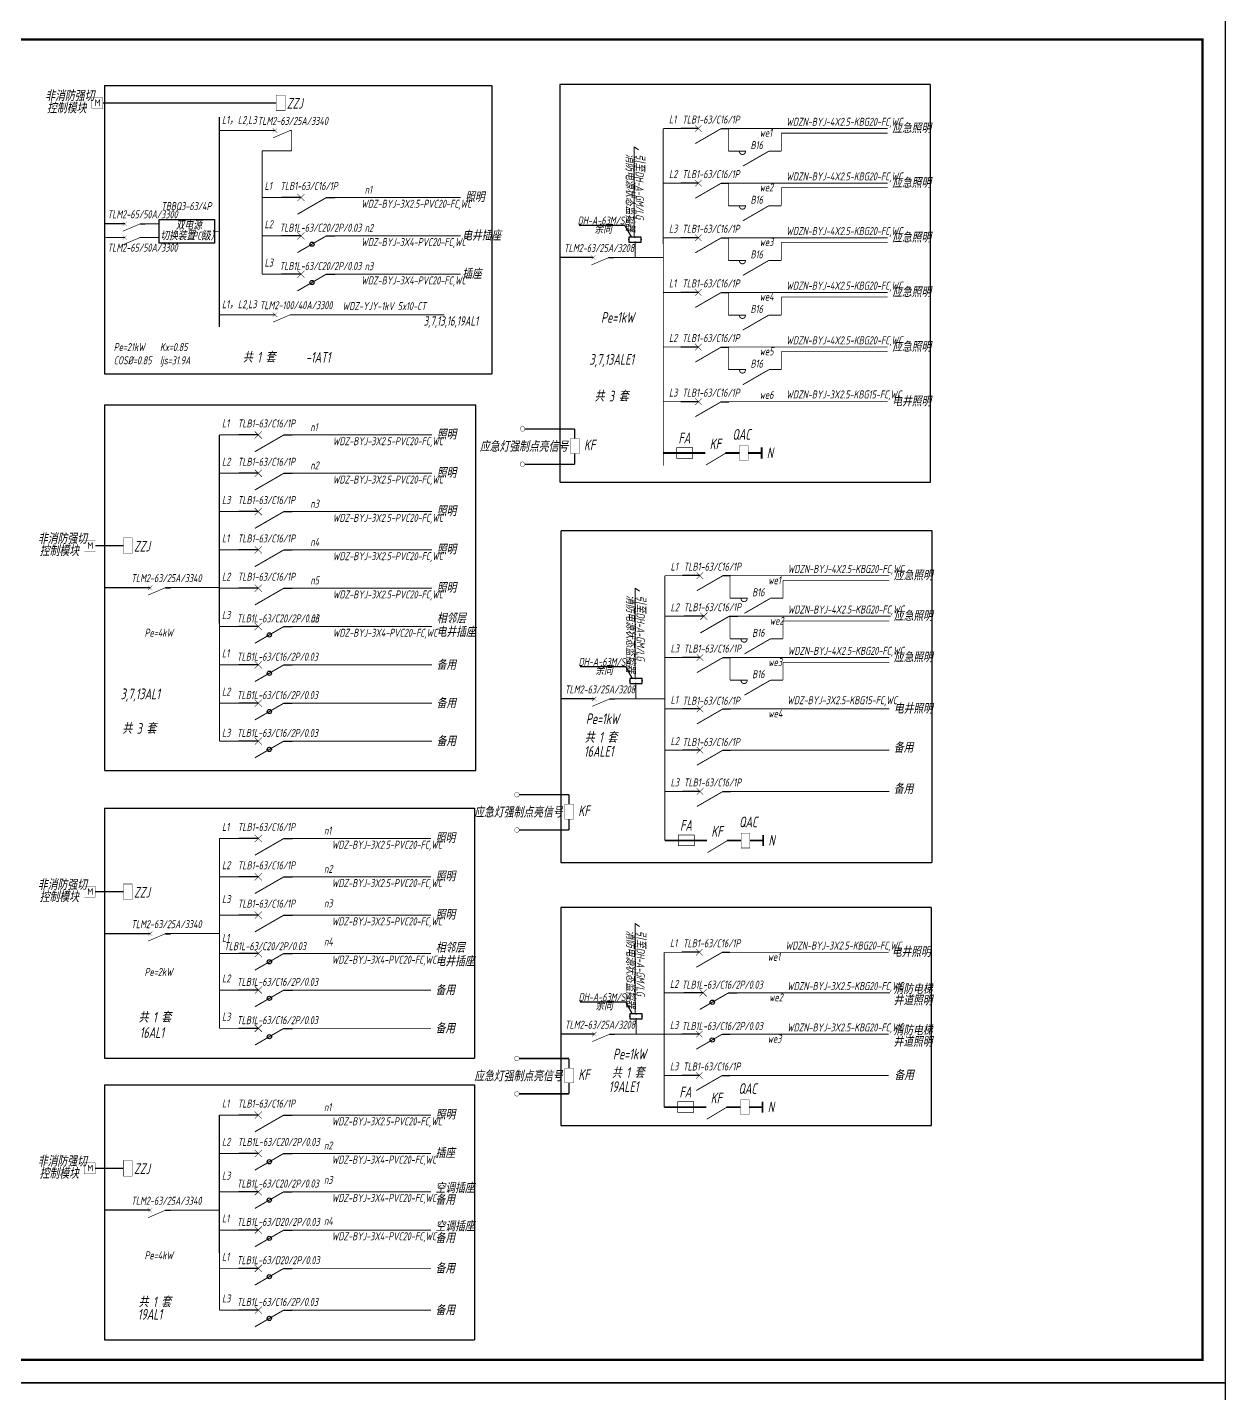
# Model space of a CAD drawing. Extents: x 115549 to 768939, y -502199 to 402497.
# Drawn here: x 213780 to 265845, y -196678 to -137278 of the extents above; entities that cross this region are included whole.
import ezdxf
from ezdxf.enums import TextEntityAlignment as Align

# ---------------------------------------------------------------- set-up
doc = ezdxf.new("R2010")
doc.units = 0
doc.header["$LTSCALE"] = 1000
doc.header["$MEASUREMENT"] = 0
doc.linetypes.add('HIDDEN', pattern=[0.375, 0.25, -0.125])
for name, color, linetype in [('AXIS', 3, 'Continuous'), ('BXT', 4, 'Continuous'), ('DQ', 6, 'Continuous'), ('E-SYST', 7, 'Continuous'), ('E-TEXT-PLAN', 4, 'Continuous'), ('E-TEXT-PLAN-DER', 7, 'Continuous'), ('EQUIP', 3, 'Continuous'), ('EQUIP-箱柜', 3, 'Continuous'), ('PUB_TITLE', 4, 'Continuous'), ('SIG_TEXT', 7, 'Continuous'), ('WIRE-照明', 1, 'Continuous')]:
    doc.layers.add(name, color=color, linetype=linetype)
doc.layers.add('电气', color=6, linetype='Continuous', lineweight=0)
doc.styles.add('_TEL_DIM', font='SIMPLEX', dxfattribs={"width": 0.8, "height": 3.5, "bigfont": 'HZTXT'})
doc.styles.add('IDQSTYLE', font='hnsjy-07.shx', dxfattribs={"width": 0.8, "bigfont": 'hnsjy-hz.shx'})
doc.styles.get("Standard").update_dxf_attribs({"font": 'gbenor.shx', "bigfont": 'gbcbig.shx'})
doc.styles.add('SYS', font='xytxt.shx', dxfattribs={"width": 0.7, "bigfont": 'xyhztxt.shx'})
doc.styles.add('霍', font='GBEITC', dxfattribs={"bigfont": 'HZTXT'})

# ---------------------------------------------------------------- blocks, each defined once
blk = doc.blocks.new('S-412')
at = {"color": 3}
for points in [[(0, 0), (0, 5.72)], [(0, -7.5), (0, -10)]]:
    blk.add_lwpolyline(points, dxfattribs=at)
for points, const_width in [([(0, -7.5), (-4.91, 1)], 0.3), ([(-1.06, -1.06), (1.06, 1.06)], 0.15), ([(-1.06, 1.06), (1.06, -1.06)], 0.15)]:
    blk.add_lwpolyline(points, dxfattribs=dict(at, const_width=const_width))
at = {"color": 3, "linetype": 'Continuous', "style": 'SYS', "width": 0.7, "flags": 1}
for tag in ['XYVALUE', 'VALUE']:
    blk.add_attdef(tag, text='', height=0.02, dxfattribs=at).set_placement((-1.16, 8.72), align=Align.MIDDLE)
blk = doc.blocks.new('$equip$00002712')
for p, q in [((-0.75, 0.6), (-0.75, 0)), ((0.75, 0.6), (-0.75, 0.6)), ((-0.75, 0), (0.75, 0)), ((0.75, 0), (0.75, 0.6))]:
    blk.add_line(p, q)
at = {"const_width": 0.04}
blk.add_lwpolyline([(-0.75, 0.6), (-0.75, 0), (0.75, 0), (0.75, 0.6), (-0.75, 0.6), (-0.75, 0)], dxfattribs=at)
for p in [(-0.75, 0.3), (0, 0.6), (0, 0), (0.75, 0.3)]:
    blk.add_point(p)
at = {"color": 7}
blk.add_attdef('$TEXT$', text='', height=0.5, dxfattribs=at).set_placement((0, 0.3), align=Align.MIDDLE_CENTER)
at = {"color": 7, "style": '_TEL_DIM', "flags": 1}
for tag in ['A', 'REMARK']:
    blk.add_attdef(tag, text='', height=0.00002, dxfattribs=at).set_placement((0, 0), align=Align.MIDDLE_CENTER)
blk = doc.blocks.new('1114')
at = {"color": 3, "linetype": 'Continuous', "const_width": 0.3}
blk.add_lwpolyline([(-2.5, 0), (2.5, 0), (2.5, -7.5), (-2.5, -7.5)], close=True, dxfattribs=at)
blk.add_lwpolyline([(0, 0), (0, -7.5)], dxfattribs=at)
blk = doc.blocks.new('HC000775')
at = {"color": 0, "linetype": 'Continuous', "const_width": 0.2}
blk.add_lwpolyline([(-4.375, 2.5), (4.375, 2.5), (4.375, -2.5), (-4.375, -2.5)], close=True, dxfattribs=at)
at = {"layer": 'E-TEXT-PLAN-DER', "color": 0, "style": 'IDQSTYLE', "width": 0.7}
blk.add_attdef('PSFHATT', (6.375, -2.5), '', height=2.5, dxfattribs=at)
blk = doc.blocks.new('1001')
at = {"color": 3, "const_width": 0.3}
blk.add_lwpolyline([(-4.5, 0), (0, -7.5)], dxfattribs=at)
blk = doc.blocks.new('HC000076')
at = {"color": 0, "linetype": 'Continuous', "const_width": 0.2}
blk.add_lwpolyline([(-0.88, 0.88, 0.198912), (-1.25, 0, 0.198912), (-0.88, -0.88, 0.198912), (0, -1.25, 0.198912), (0.88, -0.88, 0.198912), (1.25, 0, 0.198912), (0.88, 0.88, 0.198912), (0, 1.25, 0.198912)], format="xyb", close=True, dxfattribs=at)
at = {"layer": 'E-TEXT-PLAN-DER', "color": 0, "style": 'IDQSTYLE', "width": 0.7}
blk.add_attdef('PSFHATT', (3.25, -1.25), '', height=2.5, dxfattribs=at)
blk = doc.blocks.new('A$C17DB3DF9')
at = {"color": 3}
for points, const_width in [([(-5308, -847), (-5964, -847)], 37.7), ([(-4449, -847), (-5423, -1409)], 34.4), ([(-4449, -847), (-3982, -847)], 37.7)]:
    blk.add_lwpolyline(points, dxfattribs=dict(at, const_width=const_width))
at = {"color": 3, "const_width": 34.4}
blk.add_lwpolyline([(-5550, -847, 1.157417), (-5329, -847)], format="xyb", dxfattribs=at)
at = {"layer": 'WIRE-照明', "linetype": 'Continuous', "const_width": 26.4}
for points in [[(-5964, -847), (-5964, 0)], [(-3982, -847), (-3982, -174)], [(-3982, -174), (5, -174)]]:
    blk.add_lwpolyline(points, dxfattribs=at)
at = {"layer": 'EQUIP', "color": 0, "style": '霍', "width": 0.8}
blk.add_text('B16', height=300, dxfattribs=at).set_placement((-5137, -773))
blk = doc.blocks.new('XXF9')
at = {"color": 4, "linetype": 'Continuous', "const_width": 0.12}
blk.add_lwpolyline([(-2.5, 2.5), (2.5, 2.5), (2.5, -2.5), (-2.5, -2.5)], close=True, dxfattribs=at)
at = {"color": 4, "linetype": 'Continuous'}
blk.add_text('M', height=3, dxfattribs=at).set_placement((-1.15, -1.4))

msp = doc.modelspace()

# ---------------------------------------------------------------- linework, layer by layer
at = {"color": 3}
for points, const_width in [([(225203.1, -141761.3), (224449.7, -142082.5)], 26.6), ([(224632.3, -141855.3), (224444.3, -141667.2)], 13.3), ([(224444.3, -141855.3), (224632.3, -141667.2)], 13.3), ([(218683.7, -145820.9), (217930.2, -146142.2)], 26.6), ([(218112.9, -145914.9), (217924.8, -145726.9)], 13.3), ([(217924.8, -145914.9), (218112.9, -145726.9)], 13.3), ([(218683.7, -146413.5), (217930.2, -146731.1)], 26.6), ([(218112.9, -146507.5), (217924.8, -146319.5)], 13.3), ([(217924.8, -146507.5), (218112.9, -146319.5)], 13.3), ([(239035.6, -147288.9), (238282.1, -147610.2)], 26.6), ([(238464.8, -147382.9), (238276.7, -147194.9)], 13.3), ([(238276.7, -147382.9), (238464.8, -147194.9)], 13.3), ([(224632.3, -149866.8), (224444.3, -149678.7)], 13.3), ([(224444.3, -149866.8), (224632.3, -149678.7)], 13.3), ([(225203.1, -149772.8), (224449.7, -150094)], 26.6), ([(219208.6, -161731.8), (219020.5, -161543.7)], 13.3), ([(219020.5, -161731.8), (219208.6, -161543.7)], 13.3), ([(219779.4, -161637.7), (219025.9, -161959)], 26.6), ([(239074.8, -166476.9), (238321.3, -166798.2)], 26.6), ([(238504, -166570.9), (238315.9, -166382.9)], 13.3), ([(238315.9, -166570.9), (238504, -166382.9)], 13.3), ([(219777.3, -176681.4), (219023.9, -177002.7)], 26.6), ([(219206.5, -176775.4), (219018.5, -176587.4)], 13.3), ([(219018.5, -176775.4), (219206.5, -176587.4)], 13.3), ([(239076.4, -181052), (238322.9, -181373.2)], 26.6), ([(238505.6, -181146), (238317.6, -180957.9)], 13.3), ([(238317.6, -181146), (238505.6, -180957.9)], 13.3), ([(219775.6, -188705.4), (219022.1, -189026.6)], 26.6), ([(219204.7, -188799.4), (219016.7, -188611.4)], 13.3), ([(219016.7, -188799.4), (219204.7, -188611.4)], 13.3)]:
    msp.add_lwpolyline(points, dxfattribs=dict(at, const_width=const_width))
for points in [[(218018.8, -145820.9), (217179.6, -145820.9)], [(218683.7, -145820.9), (218905.3, -145820.9)], [(238370.8, -147288.9), (236921.8, -147288.9)], [(239035.6, -147288.9), (239257.2, -147288.9)], [(219114.5, -161637.7), (217122.9, -161637.7)], [(219779.4, -161637.7), (220001, -161637.7)], [(238410, -166476.9), (236961, -166476.9)], [(239074.8, -166476.9), (239296.4, -166476.9)], [(219112.5, -176681.4), (217120.9, -176681.4)], [(219777.3, -176681.4), (219998.9, -176681.4)], [(238411.6, -181052), (236962.6, -181052)], [(239076.4, -181052), (239298, -181052)], [(219110.7, -188705.4), (217119.1, -188705.4)], [(219775.6, -188705.4), (219997.2, -188705.4)]]:
    msp.add_lwpolyline(points, dxfattribs=at)
at = {"layer": 'DQ', "color": 3, "linetype": 'HIDDEN', "ltscale": 0.1}
for p, q in [((217133.2, -139802.5), (217133.2, -152336.7)), ((217133.2, -139802.5), (233983.1, -139802.5)), ((233983.1, -152336.7), (233983.1, -139802.5)), ((253021.4, -139766.5), (236922.3, -139766.5)), ((236922.3, -139766.5), (236922.3, -157046.6)), ((253021.4, -157046.6), (253021.4, -139766.5)), ((217133.2, -152336.7), (233983.1, -152336.7)), ((217133.6, -153687.8), (217133.6, -169581)), ((217133.6, -153687.8), (233268.7, -153687.8)), ((233268.7, -169581), (233268.7, -153687.8)), ((236922.3, -157046.6), (253021.4, -157046.6)), ((253091.7, -159167.7), (236962.6, -159167.7)), ((236962.6, -159167.7), (236962.6, -173580.2)), ((253091.7, -173580.2), (253091.7, -159167.7)), ((217133.6, -169581), (233268.7, -169581)), ((217136, -171230.4), (217136, -182086.4)), ((217136, -171230.4), (233223.8, -171230.4)), ((233223.8, -182086.4), (233223.8, -171230.4)), ((236962.6, -173580.2), (253091.7, -173580.2)), ((253063.2, -175539.8), (236964.2, -175539.8)), ((236964.2, -175539.8), (236964.2, -185025.2)), ((253063.2, -185025.2), (253063.2, -175539.8)), ((217136, -182086.4), (233223.8, -182086.4)), ((217134.2, -183254.4), (217134.2, -194334.3)), ((217134.2, -183254.4), (233222, -183254.4)), ((233222, -194334.3), (233222, -183254.4)), ((236964.2, -185025.2), (253063.2, -185025.2)), ((217134.2, -194334.3), (233222, -194334.3))]:
    msp.add_line(p, q, dxfattribs=at)
at = {"layer": 'DQ', "color": 3, "linetype": 'Continuous'}
for points, const_width in [([(222121.6, -150308.9), (222121.2, -141173.4)], 46.2), ([(222122.5, -141763.6), (224540.6, -141763.6)], 41.6), ([(225197.7, -141763.6), (225264.8, -141763.6)], 41.6), ([(225264.8, -141763.6), (225264.8, -142650.4)], 41.6), ([(241413.9, -156334.4), (241411.2, -141676.9)], 41.6), ([(241416.1, -141676.9), (242935.3, -141676.9)], 37.4), ([(243932.5, -141676.9), (244885.2, -141676.9)], 37.4), ([(244885.2, -141676.9), (251161, -141676.9)], 37.4), ([(225264.8, -142650.4), (223978.2, -142650.4)], 41.6), ([(223978.2, -142650.4), (223978.2, -148008.4)], 41.6), ([(241416.1, -144051.9), (242935.3, -144051.9)], 37.4), ([(243932.5, -144051.9), (244885.2, -144051.9)], 37.4), ([(244885.2, -144051.9), (251161, -144051.9)], 37.4), ([(223978.2, -144676.9), (225666.2, -144676.9)], 41.6), ([(226774.2, -144676.9), (232600.6, -144676.9)], 41.6), ([(217190.3, -145817.6), (218003.8, -145817.6)], 41.6), ([(218671.6, -145817.6), (219505.8, -145817.6)], 41.6), ([(217190.3, -146413.8), (218018, -146413.8)], 41.6), ([(218662.1, -146413.8), (219505.8, -146413.8)], 41.6), ([(221904.7, -146146.5), (222121.4, -146146.5)], 41.6), ([(223978.2, -146342.6), (225666.2, -146342.6)], 41.6), ([(226774.2, -146342.6), (232600.6, -146342.6)], 41.6), ([(241416.1, -146427), (242935.3, -146427)], 37.4), ([(243932.5, -146427), (244885.2, -146427)], 37.4), ([(244885.2, -146427), (251161, -146427)], 37.4), ([(236921.8, -147285.6), (238355.8, -147285.6)], 41.6), ([(239023.6, -147285.6), (241412.6, -147284.8)], 41.6), ([(223978.2, -148008.4), (225666.2, -148008.4)], 41.6), ([(226774.2, -148008.4), (232600.6, -148008.4)], 41.6), ([(241416.1, -148802.1), (242935.3, -148802.1)], 37.4), ([(243932.5, -148802.1), (244885.2, -148802.1)], 37.4), ([(244885.2, -148802.1), (251161, -148802.1)], 37.4), ([(222122.5, -149775.1), (224540.6, -149775.1)], 41.6), ([(225197.7, -149775.1), (231895.4, -149775.1)], 41.6), ([(241416.1, -151177.2), (242935.3, -151177.2)], 37.4), ([(243932.5, -151177.2), (244885.2, -151177.2)], 37.4), ([(244885.2, -151177.2), (251161, -151177.2)], 37.4), ([(241416.1, -153552.3), (242935.3, -153552.3)], 37.4), ([(241416.1, -153552.3), (242935.3, -153552.3)], 37.4), ([(243932.5, -153552.3), (244885.2, -153552.3)], 37.4), ([(244885.2, -153552.3), (251161, -153552.3)], 37.4), ([(222124.6, -168306.9), (222121.1, -154999.1)], 46.2), ([(222126.6, -154999.1), (223814.7, -154999.1)], 41.6), ([(224922.7, -154999.1), (231366.9, -154999.1)], 41.6), ([(222126.6, -156665.4), (223814.7, -156665.4)], 41.6), ([(224922.7, -156665.4), (231366.9, -156665.4)], 41.6), ([(222126.6, -158331.2), (223814.7, -158331.2)], 41.6), ([(224922.7, -158331.2), (231366.9, -158331.2)], 41.6), ([(222126.6, -159996.9), (223814.7, -159996.9)], 41.6), ([(224922.7, -159996.9), (231366.9, -159996.9)], 41.6), ([(241481.8, -164923.7), (241481.5, -161115.8)], 41.6), ([(241486.4, -161115.8), (243005.6, -161115.8)], 37.4), ([(244002.9, -161115.8), (244955.6, -161115.8)], 37.4), ([(244955.6, -161115.8), (251231.3, -161115.8)], 37.4), ([(217133.6, -161634.4), (219099.5, -161634.4)], 41.6), ([(219767.3, -161634.4), (222122.9, -161633.7)], 41.6), ([(222126.6, -161662.7), (223814.7, -161662.7)], 41.6), ([(224922.7, -161662.7), (231366.9, -161662.7)], 41.6), ([(222126.6, -163328.5), (223814.7, -163328.5)], 41.6), ([(224922.7, -163328.5), (231366.9, -163328.5)], 41.6), ([(241482.3, -162878.8), (243170.4, -162878.8)], 41.6), ([(244278.4, -162878.8), (251295.3, -162878.8)], 41.6), ([(222126.6, -164994.2), (223814.7, -164994.2)], 41.6), ([(224922.7, -164994.2), (231366.9, -164994.2)], 41.6), ([(241482.2, -172631), (241481.8, -164864.7)], 41.6), ([(241486.4, -164675.8), (243005.6, -164675.8)], 37.4), ([(244002.9, -164675.8), (244955.6, -164675.8)], 37.4), ([(244955.6, -164675.8), (251231.3, -164675.8)], 37.4), ([(222126.6, -166660), (223814.7, -166660)], 41.6), ([(224922.7, -166660), (231366.9, -166660)], 41.6), ([(236961, -166473.6), (238394.9, -166473.6)], 41.6), ([(239062.8, -166473.6), (241481.8, -166472.9)], 41.6), ([(241486.4, -166907.9), (243005.6, -166907.9)], 37.4), ([(244002.9, -166907.9), (244955.6, -166907.9)], 37.4), ([(244955.6, -166907.9), (251231.3, -166907.9)], 37.4), ([(222126.6, -168306.9), (223814.7, -168306.9)], 41.6), ([(224922.7, -168306.9), (231366.9, -168306.9)], 41.6), ([(241486.4, -168702.4), (243005.6, -168702.4)], 37.4), ([(244002.9, -168702.4), (244955.6, -168702.4)], 37.4), ([(244955.6, -168702.4), (251231.3, -168702.4)], 37.4), ([(241486.4, -170497), (243005.6, -170497)], 37.4), ([(244002.9, -170497), (244955.6, -170497)], 37.4), ([(244955.6, -170497), (251231.3, -170497)], 37.4), ([(222125.7, -180795.2), (222123.5, -172541.7)], 46.2), ([(222129, -172541.7), (223817.1, -172541.7)], 41.6), ([(224925.1, -172541.7), (231322, -172541.7)], 41.6), ([(222129, -174208), (223817.1, -174208)], 41.6), ([(224925.1, -174208), (231322, -174208)], 41.6), ([(222129, -175873.8), (223817.1, -175873.8)], 41.6), ([(224925.1, -175873.8), (231322, -175873.8)], 41.6), ([(217131.5, -176678.1), (219097.5, -176678.1)], 41.6), ([(219765.3, -176678.1), (222120.8, -176677.4)], 41.6), ([(222129, -177539.5), (223817.1, -177539.5)], 41.6), ([(224925.1, -177539.5), (231322, -177539.5)], 41.6), ([(241453.3, -181295.7), (241453.1, -177487.9)], 41.6), ([(241457.9, -177487.9), (242977.2, -177487.9)], 37.4), ([(243974.4, -177487.9), (244927.1, -177487.9)], 37.4), ([(244927.1, -177487.9), (251202.8, -177487.9)], 37.4), ([(222129, -179129.4), (223817.1, -179129.4)], 41.6), ([(224925.1, -179129.4), (231322, -179129.4)], 41.6), ([(241453.9, -179250.9), (243141.9, -179250.9)], 41.6), ([(244250, -179250.9), (251266.8, -179250.9)], 41.6), ([(222129, -180795.2), (223817.1, -180795.2)], 41.6), ([(224925.1, -180795.2), (231322, -180795.2)], 41.6), ([(236962.6, -181048.6), (238396.6, -181048.6)], 41.6), ([(239064.4, -181048.6), (241453.4, -181047.9)], 41.6), ([(241457.9, -181047.9), (242977.2, -181047.9)], 37.4), ([(243974.4, -181047.9), (244927.1, -181047.9)], 37.4), ([(244927.1, -181047.9), (251202.8, -181047.9)], 37.4), ([(241453.7, -184223.1), (241453.4, -181236.7)], 41.6), ([(241457.9, -182844.9), (242977.2, -182844.9)], 37.4), ([(243974.4, -182844.9), (244927.1, -182844.9)], 37.4), ([(244927.1, -182844.9), (251202.8, -182844.9)], 37.4), ([(222123.9, -193043), (222121.7, -184565.7)], 46.2), ([(222127.2, -184565.7), (223815.3, -184565.7)], 41.6), ([(224923.3, -184565.7), (231320.3, -184565.7)], 41.6), ([(222127.2, -186232), (223815.3, -186232)], 41.6), ([(224923.3, -186232), (231320.3, -186232)], 41.6), ([(222127.2, -187897.8), (223815.3, -187897.8)], 41.6), ([(224923.3, -187897.8), (231320.3, -187897.8)], 41.6), ([(217129.8, -188702.1), (219095.7, -188702.1)], 41.6), ([(219763.5, -188702.1), (222119, -188701.4)], 41.6), ([(222127.2, -189563.5), (223815.3, -189563.5)], 41.6), ([(224923.3, -189563.5), (231320.3, -189563.5)], 41.6), ([(222127.2, -191229.3), (223815.3, -191229.3)], 41.6), ([(224923.3, -191229.3), (231320.3, -191229.3)], 41.6), ([(222127.2, -193043), (223815.3, -193043)], 41.6), ([(224923.3, -193043), (231320.3, -193043)], 41.6)]:
    msp.add_lwpolyline(points, dxfattribs=dict(at, const_width=const_width))
at = {"layer": 'DQ', "color": 6, "linetype": 'Continuous'}
msp.add_lwpolyline([(219505.8, -145629), (221904.7, -145629), (221904.7, -146664.1), (219505.8, -146664.1)], close=True, dxfattribs=at)
for centre in [(226146.4, -146705.2), (226146.4, -148370.9), (224294.8, -163691), (224294.8, -165356.7), (224294.8, -167022.5), (224294.8, -168669.4), (224297.2, -177902), (224297.2, -179491.9), (243538.8, -179661.5), (224297.2, -181157.7), (243538.8, -181303.8), (224295.4, -186594.5), (224294.3, -188260.3), (224294.3, -189926), (224294.3, -191591.8), (224295.4, -193405.6)]:
    msp.add_circle(centre, 92.3, dxfattribs=at)
at = {"layer": 'E-SYST', "color": 3, "linetype": 'Continuous'}
for points, const_width in [([(224591.4, -140563.5), (217054.5, -140563.5)], 64.1), ([(235398.2, -154736.2), (237563.6, -154736.2)], 61.7), ([(237563.6, -155152.2), (237563.6, -154736.2)], 61.7), ([(245684.3, -155541.8), (245684.3, -156028.5)], 77.1), ([(237563.6, -156271), (237563.6, -155800.2)], 61.7), ([(241413.9, -155785.2), (243241.1, -155785.2)], 77.1), ([(244111.1, -155785.2), (244726.4, -155785.2)], 77.1), ([(245098.2, -155785.2), (245684.3, -155785.2)], 77.1), ([(235398.2, -156271), (237563.6, -156271)], 61.7), ([(217954.9, -159813.8), (216733.5, -159813.8)], 64.1), ([(235152.3, -170637.6), (237317.6, -170637.6)], 61.7), ([(237317.6, -171053.6), (237317.6, -170637.6)], 61.7), ([(235152.3, -172172.4), (237317.6, -172172.4)], 61.7), ([(237317.6, -172172.4), (237317.6, -171701.6)], 61.7), ([(241484.2, -172631), (243311.4, -172631)], 77.1), ([(244181.4, -172631), (244796.7, -172631)], 77.1), ([(245168.6, -172631), (245754.7, -172631)], 77.1), ([(245754.7, -172387.7), (245754.7, -172874.4)], 77.1), ([(217952.8, -174857.5), (216731.5, -174857.5)], 64.1), ([(235153.9, -182106.4), (237319.3, -182106.4)], 61.7), ([(237319.3, -182522.4), (237319.3, -182106.4)], 61.7), ([(237319.3, -183641.2), (237319.3, -183170.3)], 61.7), ([(235153.9, -183641.2), (237319.3, -183641.2)], 61.7), ([(245726.2, -183979.7), (245726.2, -184466.5)], 77.1), ([(241455.8, -184223.1), (243283, -184223.1)], 77.1), ([(244153, -184223.1), (244768.3, -184223.1)], 77.1), ([(245140.1, -184223.1), (245726.2, -184223.1)], 77.1), ([(217951.1, -186881.5), (216729.7, -186881.5)], 64.1)]:
    msp.add_lwpolyline(points, dxfattribs=dict(at, const_width=const_width))
at = {"layer": 'EQUIP-箱柜'}
for points in [[(239747.1, -145895.3), (237757, -145895.3)], [(239747.1, -145895.3), (240022.9, -146397)], [(239786.3, -165083.3), (237796.2, -165083.3)], [(239786.3, -165083.3), (240062.1, -165585)], [(239787.9, -179658.3), (237797.8, -179658.3)], [(239787.9, -179658.3), (240063.7, -180160.1)]]:
    msp.add_lwpolyline(points, dxfattribs=at)
at = {"layer": 'PUB_TITLE'}
for points in [[(181745.2, -196202.5), (265845.2, -196202.5), (265845.2, -136802.5), (181745.2, -136802.5)], [(181745.2, -255602.5), (265845.2, -255602.5), (265845.2, -196202.5), (181745.2, -196202.5)]]:
    msp.add_lwpolyline(points, close=True, dxfattribs=at)
at = {"layer": 'PUB_TITLE', "const_width": 100}
msp.add_lwpolyline([(184245.2, -195202.5), (264845.2, -195202.5), (264845.2, -137802.5), (184245.2, -137802.5)], close=True, dxfattribs=at)
at = {"layer": '电气'}
for p, q in [((240146.6, -146405.3), (240146.6, -142474.6)), ((240146.6, -142474.6), (240337.8, -142603.5)), ((240185.6, -146613.5), (240185.8, -147285.2)), ((240185.8, -165593.3), (240185.8, -161662.6)), ((240185.8, -161662.6), (240376.9, -161791.5)), ((240224.8, -165801.5), (240225, -166473.2)), ((240187.4, -180168.3), (240187.4, -176237.7)), ((240187.4, -176237.7), (240378.6, -176366.5)), ((240226.4, -180376.6), (240226.6, -181048.3))]:
    msp.add_line(p, q, dxfattribs=at)

# ---------------------------------------------------------------- block references
at = {"layer": 'AXIS', "color": 3, "xscale": 95.26789674326777, "yscale": 95.26789674326777, "zscale": 95.26789674326777}
for p in [(216816.3, -140563.5), (216495.4, -159813.8), (216493.3, -174857.5), (216491.5, -186881.5)]:
    msp.add_blockref('XXF9', p, dxfattribs=at)
at = {"layer": 'AXIS', "xscale": 77.1399973553419, "yscale": 77.1399973553419, "zscale": 77.1399973553419, "rotation": 90.00000000000001}
for p in [(224784.3, -140563.5), (218147.7, -159813.8), (218145.7, -174857.5), (218143.9, -186881.5)]:
    msp.add_blockref('HC000775', p, dxfattribs=at)
at = {"layer": 'BXT', "color": 3, "ltscale": 10}
for name, p, xscale, yscale, zscale, rotation in [('1114', (242688.9, -155780.9), 92.8, 92.8, 92.8, 270), ('1001', (243259.3, -155785.2), 116, 116, 116, 90), ('1114', (242759.3, -172626.8), 92.8, 92.8, 92.8, 270), ('1001', (243329.7, -172631), 116, 116, 116, 90), ('1114', (242730.8, -184218.8), 92.8, 92.8, 92.8, 270), ('1001', (243301.2, -184223.1), 116, 116, 116, 90)]:
    msp.add_blockref(name, p, dxfattribs=dict(at, xscale=xscale, yscale=yscale, zscale=zscale, rotation=rotation))
at = {"layer": 'DQ', "color": 3, "linetype": 'Continuous', "rotation": 90}
for p, xscale, yscale, zscale in [((242935.3, -141676.9), 132.9646751999035, 132.9646751999035, 132.9646751999035), ((242935.3, -144051.9), 132.9646751999035, 132.9646751999035, 132.9646751999035), ((225666.2, -144676.9), 147.7385279998928, 147.7385279998928, 147.7385279998928), ((225666.2, -146342.6), 147.7385279998928, 147.7385279998928, 147.7385279998928), ((242935.3, -146427), 132.9646751999035, 132.9646751999035, 132.9646751999035), ((225666.2, -148008.4), 147.7385279998928, 147.7385279998928, 147.7385279998928), ((242935.3, -148802.1), 132.9646751999035, 132.9646751999035, 132.9646751999035), ((242935.3, -151177.2), 132.9646751999035, 132.9646751999035, 132.9646751999035), ((242935.3, -153552.3), 132.9646751999035, 132.9646751999035, 132.9646751999035), ((223814.7, -154999.1), 147.7385279998928, 147.7385279998928, 147.7385279998928), ((223814.7, -156665.4), 147.7385279998928, 147.7385279998928, 147.7385279998928), ((223814.7, -158331.2), 147.7385279998928, 147.7385279998928, 147.7385279998928), ((223814.7, -159996.9), 147.7385279998928, 147.7385279998928, 147.7385279998928), ((243005.6, -161115.8), 132.9646751999035, 132.9646751999035, 132.9646751999035), ((223814.7, -161662.7), 147.7385279998928, 147.7385279998928, 147.7385279998928), ((243170.4, -162878.8), 147.7385279998928, 147.7385279998928, 147.7385279998928), ((223814.7, -163328.5), 147.7385279998928, 147.7385279998928, 147.7385279998928), ((243005.6, -164675.8), 132.9646751999035, 132.9646751999035, 132.9646751999035), ((223814.7, -164994.2), 147.7385279998928, 147.7385279998928, 147.7385279998928), ((223814.7, -166660), 147.7385279998928, 147.7385279998928, 147.7385279998928), ((243005.6, -166907.9), 132.9646751999035, 132.9646751999035, 132.9646751999035), ((223814.7, -168306.9), 147.7385279998928, 147.7385279998928, 147.7385279998928), ((243005.6, -168702.4), 132.9646751999035, 132.9646751999035, 132.9646751999035), ((243005.6, -170497), 132.9646751999035, 132.9646751999035, 132.9646751999035), ((223817.1, -172541.7), 147.7385279998928, 147.7385279998928, 147.7385279998928), ((223817.1, -174208), 147.7385279998928, 147.7385279998928, 147.7385279998928), ((223817.1, -175873.8), 147.7385279998928, 147.7385279998928, 147.7385279998928), ((223817.1, -177539.5), 147.7385279998928, 147.7385279998928, 147.7385279998928), ((242977.2, -177487.9), 132.9646751999035, 132.9646751999035, 132.9646751999035), ((223817.1, -179129.4), 147.7385279998928, 147.7385279998928, 147.7385279998928), ((243141.9, -179250.9), 147.7385279998928, 147.7385279998928, 147.7385279998928), ((223817.1, -180795.2), 147.7385279998928, 147.7385279998928, 147.7385279998928), ((242977.2, -181047.9), 132.9646751999035, 132.9646751999035, 132.9646751999035), ((242977.2, -182844.9), 132.9646751999035, 132.9646751999035, 132.9646751999035), ((223815.3, -184565.7), 147.7385279998928, 147.7385279998928, 147.7385279998928), ((223815.3, -186232), 147.7385279998928, 147.7385279998928, 147.7385279998928), ((223815.3, -187897.8), 147.7385279998928, 147.7385279998928, 147.7385279998928), ((223815.3, -189563.5), 147.7385279998928, 147.7385279998928, 147.7385279998928), ((223815.3, -191229.3), 147.7385279998928, 147.7385279998928, 147.7385279998928), ((223815.3, -193043), 147.7385279998928, 147.7385279998928, 147.7385279998928)]:
    msp.add_blockref('S-412', p, dxfattribs=dict(at, xscale=xscale, yscale=yscale, zscale=zscale))
at = {"layer": 'E-TEXT-PLAN', "color": 4, "xscale": 81.19999999999999, "yscale": 81.19999999999999, "zscale": 81.19999999999999}
for p in [(235296.7, -154736.2), (235296.7, -156271), (235050.8, -170637.6), (235050.8, -172172.4), (235052.4, -182106.4), (235052.4, -183641.2)]:
    msp.add_blockref('HC000076', p, dxfattribs=at)
at = {"layer": 'E-TEXT-PLAN', "color": 4, "xscale": -74.05439979024231, "yscale": 74.05439979024231, "zscale": 74.05439999999999, "rotation": 270}
for p in [(237568.7, -155476.2), (244911.6, -155785.2), (237322.8, -171377.6), (244981.9, -172631), (237324.4, -182846.4), (244953.4, -184223.1)]:
    msp.add_blockref('HC000775', p, dxfattribs=at)
at = {"layer": 'EQUIP-箱柜', "xscale": 360.8064000000433, "yscale": 360.8064000000433, "zscale": 360.8064000000433}
for p in [(240185.6, -146613.5), (240224.8, -165801.5), (240226.4, -180376.6)]:
    msp.add_blockref('$equip$00002712', p, dxfattribs=at)
at = {"layer": 'SIG_TEXT', "xscale": 1.16, "yscale": 1.16, "zscale": 1.16}
for p in [(251161, -141676.9), (251161, -144051.9), (251161, -146427), (251161, -148802.1), (251161, -151177.2), (251231.3, -161115.8), (251231.3, -162878.8), (251231.3, -164675.8)]:
    msp.add_blockref('A$C17DB3DF9', p, dxfattribs=at)

# ---------------------------------------------------------------- texts
at = {"layer": 'EQUIP', "color": 0, "style": '霍', "width": 0.8}
for s, height, p in [('非消防强切', 464, (214551.3, -140485.2)), ('控制模块', 464, (214632.2, -141014.6)), ('ZZJ', 464, (225055.3, -140815.5)), ('L1，L2,L3', 348, (222236.3, -141478.4)), ('TLM2-63/25A/3340', 348, (223780, -141520.3)), ('L1', 348, (241659.1, -141454.5)), ('TLB1-63/C16/1P', 348, (242231, -141460)), ('WDZN-BYJ-4X2.5-KBG20-FC,WC', 348, (246754.5, -141558.8)), ('we1', 348, (245593.4, -142034.7)), ('应急照明', 406, (251357.7, -141876.1)), ('L2', 348, (241659.1, -143829.5)), ('TLB1-63/C16/1P', 348, (242231, -143835)), ('WDZN-BYJ-4X2.5-KBG20-FC,WC', 348, (246754.5, -143933.8)), ('L1', 348, (224088.2, -144346.5)), ('TLB1-63/C16/1P', 348, (224767.7, -144351.4)), ('n1', 348, (228440.5, -144506.5)), ('we2', 348, (245593.4, -144409.7)), ('应急照明', 406, (251357.7, -144251.1)), ('TBBQ3-63/4P', 348, (219595.1, -145224.8)), ('WDZ-BYJ-3X2.5-PVC20-FC,WC', 348, (228286.5, -145122.2)), ('照明', 406, (232803.7, -144866.9)), ('TLM2-65/50A/3300', 348, (217260.6, -145580)), ('DH-A-63M/SA', 348, (237690, -145851.1)), ('双电源', 348, (220227.8, -146074.6)), ('L2', 348, (224088.2, -146012.8)), ('TLB1L-63/C20/2P/0.03', 348, (224735.1, -146161.8)), ('电井插座', 406, (232673.3, -146541.9)), ('余同', 348, (238419.2, -146241.5)), ('L3', 348, (241659.1, -146204.6)), ('TLB1-63/C16/1P', 348, (242231, -146210.1)), ('WDZN-BYJ-4X2.5-KBG20-FC,WC', 348, (246754.5, -146308.9)), ('TLM2-65/50A/3300', 348, (217260.6, -147029.8)), ('切换装置（', 348, (219557.5, -146528.9)), ('PC', 348, (220946.1, -146510)), ('级）', 348, (221357.7, -146534.2)), ('WDZ-BYJ-3X4-PVC20-FC,WC', 348, (228286.5, -146788)), ('TLM2-63/25A/3208', 348, (237094, -147048)), ('we3', 348, (245593.4, -146784.8)), ('应急照明', 406, (251357.7, -146626.2)), ('TLB1L-63/C20/2P/0.03', 348, (224735.1, -147827.6)), ('插座', 406, (232673.3, -148207.6)), ('WDZ-BYJ-3X4-PVC20-FC,WC', 348, (228286.5, -148453.7)), ('L1', 348, (241659.1, -148579.7)), ('TLB1-63/C16/1P', 348, (242231, -148585.2)), ('WDZN-BYJ-4X2.5-KBG20-FC,WC', 348, (246754.5, -148684)), ('we4', 348, (245593.4, -149159.9)), ('应急照明', 406, (251357.7, -149001.3)), ('L1，L2,L3', 348, (222236.3, -149489.9)), ('TLM2-100/40A/3300', 348, (223874.2, -149531.8)), ('WDZ-YJY-1kV 5x10-CT', 348, (227474.6, -149571.4)), ('Pe=1kW', 464, (238709.4, -150123.5)), ('3,7,13,16,19AL1', 406, (231003, -150246.1)), ('L2', 348, (241659.1, -150954.6)), ('TLB1-63/C16/1P', 348, (242231, -150960.3)), ('WDZN-BYJ-4X2.5-KBG20-FC,WC', 348, (246754.5, -151059.1)), ('Pe=21kW', 348, (217534.1, -151351.7)), ('Kx=0.85', 348, (219542.4, -151351.7)), ('共 1 套', 464, (223142.6, -151851.8)), ('-1AT1', 464, (225883.2, -151858.7)), ('we5', 348, (245593.4, -151535)), ('应急照明', 406, (251357.7, -151376.4)), ('COS%%C=0.85', 348, (217534.1, -151929.2)), ('Ijs=31.9A', 348, (219542.4, -151929.2)), ('3,7,13ALE1', 464, (238203.1, -151945.9)), ('共 3 套', 464, (238419.8, -153543.2)), ('L3', 348, (241659.1, -153329.7)), ('TLB1-63/C16/1P', 348, (242231, -153335.4)), ('we6', 348, (245593.4, -153429.6)), ('WDZN-BYJ-3X2.5-KBG15-FC,WC', 348, (246754.5, -153411.4)), ('电井照明', 406, (251357.7, -153751.5)), ('L1', 348, (222236.7, -154668.7)), ('TLB1-63/C16/1P', 348, (222916.1, -154673.7)), ('n1', 348, (226077.8, -154828.7)), ('照明', 406, (231570, -155189.2)), ('FA', 464, (242072.1, -155361.2)), ('QAC', 464, (244414.6, -155207.2)), ('WDZ-BYJ-3X2.5-PVC20-FC,WC', 348, (227052.8, -155444.4)), ('应急灯强制点亮信号', 464, (233434.3, -155729.5)), ('KF', 464, (237964.1, -155669.7)), ('KF', 464, (243427.7, -155619.6)), ('N', 464, (245910.1, -156006.5)), ('L2', 348, (222236.7, -156335)), ('TLB1-63/C16/1P', 348, (222916.1, -156340)), ('n2', 348, (226077.8, -156495)), ('WDZ-BYJ-3X2.5-PVC20-FC,WC', 348, (227052.8, -157110.7)), ('照明', 406, (231570, -156855.5)), ('L3', 348, (222236.7, -158000.8)), ('TLB1-63/C16/1P', 348, (222916.1, -158005.7)), ('n3', 348, (226077.8, -158160.8)), ('WDZ-BYJ-3X2.5-PVC20-FC,WC', 348, (227052.8, -158776.5)), ('照明', 406, (231570, -158521.2)), ('非消防强切', 464, (214230.4, -159735.5)), ('控制模块', 464, (214311.3, -160264.9)), ('ZZJ', 464, (218418.7, -160065.7)), ('L1', 348, (222236.7, -159666.5)), ('TLB1-63/C16/1P', 348, (222916.1, -159671.5)), ('n4', 348, (226077.8, -159826.5)), ('照明', 406, (231570, -160187)), ('WDZ-BYJ-3X2.5-PVC20-FC,WC', 348, (227052.8, -160442.3)), ('L1', 348, (241729.5, -160893.4)), ('TLB1-63/C16/1P', 348, (242292.8, -160899)), ('WDZN-BYJ-4X2.5-KBG20-FC,WC', 348, (246816.3, -160997.8)), ('应急照明', 406, (251428.1, -161315.1)), ('TLM2-63/25A/3340', 348, (218292.5, -161396.8)), ('L2', 348, (222236.7, -161332.9)), ('TLB1-63/C16/1P', 348, (222916.1, -161337.3)), ('n5', 348, (226079.6, -161492.3)), ('照明', 406, (231570, -161852.8)), ('we1', 348, (245972.9, -161489.1)), ('WDZ-BYJ-3X2.5-PVC20-FC,WC', 348, (227052.8, -162108)), ('L3', 348, (222236.7, -162998.6)), ('相邻层', 406, (231570.5, -163182.8)), ('L2', 348, (241729.5, -162665.2)), ('TLB1-63/C16/1P', 348, (242292.8, -162662)), ('WDZN-BYJ-4X2.5-KBG20-FC,WC', 348, (246816.3, -162760.8)), ('应急照明', 406, (251428.1, -163078.1)), ('TLB1L-63/C20/2P/0.03', 348, (222883.6, -163147.7)), ('n6', 348, (226077.8, -163158)), ('电井插座', 406, (231561.5, -163774.6)), ('Pe=4kW', 348, (218875.8, -163770.7)), ('WDZ-BYJ-3X4-PVC20-FC,WC', 348, (227052.8, -163773.8)), ('L1', 348, (222236.7, -164663.8)), ('TLB1L-63/C16/2P/0.03', 348, (222883.6, -164813.4)), ('L3', 348, (241729.5, -164453.4)), ('TLB1-63/C16/1P', 348, (242292.8, -164459)), ('WDZN-BYJ-4X2.5-KBG20-FC,WC', 348, (246816.3, -164557.8)), ('应急照明', 406, (251428.1, -164875.1)), ('备用', 406, (231561.5, -165207.2)), ('DH-A-63M/SA', 348, (237729.1, -165039.1)), ('余同', 348, (238458.4, -165429.5)), ('3,7,13AL1', 464, (217833.3, -166486.4)), ('L2', 348, (222236.7, -166330.1)), ('TLB1L-63/C16/2P/0.03', 348, (222883.6, -166479.2)), ('TLM2-63/25A/3208', 348, (237133.2, -166236)), ('备用', 406, (231561.5, -166872.9)), ('L1', 348, (241729.5, -166685.4)), ('TLB1-63/C16/1P', 348, (242239.2, -166727.1)), ('WDZ-BYJ-3X2.5-KBG15-FC,WC', 348, (246796.3, -166704.2)), ('电井照明', 406, (251428.1, -167107.1)), ('共 3 套', 464, (217903.3, -167990.6)), ('Pe=1kW', 464, (238049.9, -167570.4)), ('L3', 348, (222236.7, -168120)), ('TLB1L-63/C16/2P/0.03', 348, (222883.6, -168126.1)), ('备用', 406, (231561.5, -168519.9)), ('共 1 套', 464, (237994.5, -168377.9)), ('16ALE1', 464, (237966.2, -168987.2)), ('L2', 348, (241729.5, -168480)), ('TLB1-63/C16/1P', 348, (242239.2, -168521.6)), ('备用', 406, (251428.1, -168803.5)), ('L3', 348, (241729.5, -170274.5)), ('TLB1-63/C16/1P', 348, (242301.3, -170280.1)), ('备用', 406, (251428.1, -170598)), ('应急灯强制点亮信号', 464, (233188.4, -171630.8)), ('KF', 464, (237718.2, -171571.1)), ('QAC', 464, (244705.9, -172053)), ('L1', 348, (222239.1, -172211.3)), ('TLB1-63/C16/1P', 348, (222918.5, -172216.2)), ('n1', 348, (226672.8, -172371.2)), ('FA', 464, (242142.5, -172207.1)), ('KF', 464, (243498, -172465.4)), ('WDZ-BYJ-3X2.5-PVC20-FC,WC', 348, (227006.8, -172987)), ('照明', 406, (231525.1, -172731.7)), ('N', 464, (245980.5, -172852.4)), ('L2', 348, (222239.1, -173877.6)), ('TLB1-63/C16/1P', 348, (222918.5, -173882.6)), ('n2', 348, (226672.8, -174037.6)), ('照明', 406, (231525.1, -174398)), ('非消防强切', 464, (214228.3, -174779.1)), ('WDZ-BYJ-3X2.5-PVC20-FC,WC', 348, (227007.9, -174653.3)), ('控制模块', 464, (214309.2, -175308.6)), ('ZZJ', 464, (218416.7, -175109.4)), ('L3', 348, (222239.1, -175351.2)), ('TLB1-63/C16/1P', 348, (222918.5, -175548.3)), ('n3', 348, (226672.8, -175533)), ('照明', 406, (231525.1, -176063.8)), ('TLM2-63/25A/3340', 348, (218290.5, -176440.5)), ('WDZ-BYJ-3X2.5-PVC20-FC,WC', 348, (227007.9, -176319.1)), ('L1', 348, (222239.1, -177039.6)), ('L1', 348, (241701, -177265.5)), ('TLB1-63/C16/1P', 348, (242264.4, -177271.1)), ('TLB1L-63/C20/2P/0.03', 348, (222330, -177397.5)), ('相邻层', 406, (231524.4, -177501.5)), ('we1', 348, (245944.4, -177861.2)), ('WDZN-BYJ-3X2.5-KBG20-FC,WC', 348, (246723.9, -177369.8)), ('电井照明', 406, (251335.6, -177687.2)), ('Pe=2kW', 348, (218873.8, -178517.7)), ('WDZ-BYJ-3X4-PVC20-FC,WC', 348, (227006.8, -177984.8)), ('电井插座', 406, (231515.5, -178093.4)), ('L2', 348, (222239.1, -178799.6)), ('TLB1L-63/C16/2P/0.03', 348, (222885.9, -178948.6)), ('L2', 348, (241701, -179037.2)), ('TLB1L-63/C16/2P/0.03', 348, (242210.8, -179070.1)), ('WDZN-BYJ-3X2.5-KBG20-FC,WC', 348, (246787.8, -179132.8)), ('备用', 406, (231516.6, -179342.4)), ('DH-A-63M/SA', 348, (237730.8, -179614.1)), ('井道照明', 406, (251413.2, -179793.6)), ('消防电梯', 406, (251413.2, -179299)), ('余同', 348, (238460.1, -180004.5)), ('共 1 套', 464, (218611.8, -180541.7)), ('L3', 348, (222239.1, -180465.3)), ('TLB1L-63/C16/2P/0.03', 348, (222885.9, -180614.4)), ('备用', 406, (231516.6, -181008.1)), ('TLM2-63/25A/3208', 348, (237134.8, -180811)), ('L3', 348, (241701, -180825.5)), ('TLB1L-63/C16/2P/0.03', 348, (242210.8, -180867.1)), ('16AL1', 464, (218664.4, -181210.5)), ('WDZN-BYJ-3X2.5-KBG20-FC,WC', 348, (246787.8, -180929.8)), ('井道照明', 406, (251413.2, -181590.6)), ('消防电梯', 406, (251413.2, -181096)), ('Pe=1kW', 464, (239229.4, -182145.5)), ('L3', 348, (241701, -182622.5)), ('TLB1-63/C16/1P', 348, (242264.4, -182628.1)), ('应急灯强制点亮信号', 464, (233190, -183099.6)), ('KF', 464, (237719.8, -183039.8)), ('共 1 套', 464, (239174, -182953)), ('备用', 406, (251453, -183044.2)), ('19ALE1', 464, (239042.8, -183562.3)), ('FA', 464, (242114, -183799.1)), ('QAC', 464, (244677.4, -183645.1)), ('L1', 348, (222237.3, -184235.3)), ('TLB1-63/C16/1P', 348, (222916.7, -184240.2)), ('n1', 348, (226671, -184395.2)), ('KF', 464, (243469.6, -184057.5)), ('N', 464, (245952, -184444.4)), ('WDZ-BYJ-3X2.5-PVC20-FC,WC', 348, (227005, -185011)), ('照明', 406, (231523.4, -184755.7)), ('L2', 348, (222237.3, -185901.6)), ('TLB1L-63/C20/2P/0.03', 348, (222916.7, -185906.6)), ('n2', 348, (226671, -186061.6)), ('非消防强切', 464, (214226.6, -186803.1)), ('WDZ-BYJ-3X4-PVC20-FC,WC', 348, (227005, -186677.3)), ('插座', 406, (231513.7, -186429.4)), ('控制模块', 464, (214307.4, -187332.6)), ('ZZJ', 464, (218414.9, -187133.4)), ('L3', 348, (222237.3, -187375.2)), ('TLB1L-63/C20/2P/0.03', 348, (222883, -187717)), ('n3', 348, (226671, -187557)), ('空调插座', 406, (231513.7, -187947.2)), ('TLM2-63/25A/3340', 348, (218288.7, -188464.5)), ('WDZ-BYJ-3X4-PVC20-FC,WC', 348, (227005, -188343.1)), ('备用', 406, (231513.7, -188463.4)), ('L1', 348, (222237.3, -189233.1)), ('TLB1L-63/D20/2P/0.03', 348, (222883, -189382.7)), ('空调插座', 406, (231513.7, -189612.9)), ('WDZ-BYJ-3X4-PVC20-FC,WC', 348, (227005, -190008.8)), ('备用', 406, (231513.7, -190129.1)), ('Pe=4kW', 348, (218872, -190838.4)), ('L1', 348, (222237.3, -190898.9)), ('TLB1L-63/D20/2P/0.03', 348, (222883, -191048.5)), ('备用', 406, (231514.9, -191442.2)), ('共 1 套', 464, (218610, -192918.7)), ('L3', 348, (222237.3, -192713.2)), ('19AL1', 464, (218578.1, -193458.4)), ('TLB1L-63/C16/2P/0.03', 348, (222884.2, -192862.3)), ('备用', 406, (231514.9, -193256))]:
    msp.add_text(s, height=height, dxfattribs=at).set_placement(p)
for s, p in [('消防电源状态监控器 ', (239777.9, -142774.5)), ('引至DH-A-GM/LG ', (240213.4, -142779.1)), ('消防电源状态监控器 ', (239800.4, -161962.5)), ('引至DH-A-GM/LG ', (240252.6, -161967.1)), ('消防电源状态监控器 ', (239802, -176537.6)), ('引至DH-A-GM/LG ', (240254.3, -176542.2))]:
    msp.add_text(s, height=348, rotation=270, dxfattribs=at).set_placement(p)
at = {"layer": 'EQUIP', "style": '霍', "width": 0.8}
for s, p in [('n2', (228440.5, -146172.2)), ('L3', (224088.2, -147678.6)), ('n3', (228440.5, -147838)), ('we2', (246036.9, -163252.1)), ('we3', (245972.9, -165049.1)), ('we4', (245972.9, -167281.1)), ('n4', (226672.8, -177198.7)), ('we2', (246008.4, -179624.2)), ('we3', (245944.4, -181421.2)), ('n4', (226671, -189344.9))]:
    msp.add_text(s, height=348, dxfattribs=at).set_placement(p)

doc.saveas('drawing.dxf')
